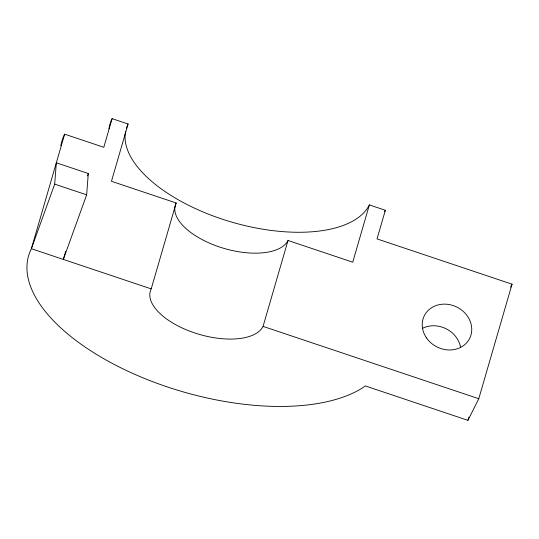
<?xml version="1.0" encoding="UTF-8"?>
<svg xmlns="http://www.w3.org/2000/svg" width="539" height="539" viewBox="0 0 539 539"><rect width="100%" height="100%" fill="white"/><g stroke="black" fill="none" stroke-linecap="round" stroke-linejoin="round"><path stroke-width="0.81" d="M125.567 131.462A127.608 60.105 16.2 0 0 229.398 221.421A127.608 60.105 16.2 0 0 369.37 204.914L385.351 210.271L377.031 238.905L512.05 284.174L478.773 398.719L467.933 420.346L365.26 385.917L362.019 388.195A185.921 87.574 16.2 0 1 140.383 376.748A185.921 87.574 16.2 0 1 31.37 248.708L54.688 184.122L56.332 162.798L88.288 173.511L86.651 194.842L63.332 259.421L65.664 251.39M369.37 204.914L352.735 262.183L288.021 240.482A59.155 27.866 16.2 0 1 219.447 246.963A59.155 27.866 16.2 0 1 176.172 202.981L111.458 181.286L128.093 124.01L112.119 118.654L103.798 147.288L64.646 134.164L31.37 248.708L151.21 288.884A59.155 27.866 16.2 0 0 194.491 332.873A59.155 27.866 16.2 0 0 263.059 326.391L478.773 398.719M87.587 175.923L88.288 173.511M151.21 288.884L176.172 202.981M263.059 326.391L288.021 240.482M467.933 420.346L468.869 417.119M510.554 287.159L512.05 284.174M54.688 184.122L86.651 194.842M60.826 145.779A185.921 87.574 16.2 0 1 64.646 134.164M385.351 210.271A144.513 68.069 16.2 0 1 384.624 211.638M108.966 128.861A144.513 68.069 16.2 0 1 112.119 118.654M126.328 128.41A127.608 60.105 16.2 0 1 128.093 124.01M422.239 328.487A25.353 22.281 26.6 0 1 460.555 347.15M426.49 337.906A25.353 22.281 26.6 0 0 469.274 339.132A25.353 22.281 26.6 0 0 445.187 304.137A25.353 22.281 26.6 0 0 426.49 337.906"/></g></svg>
